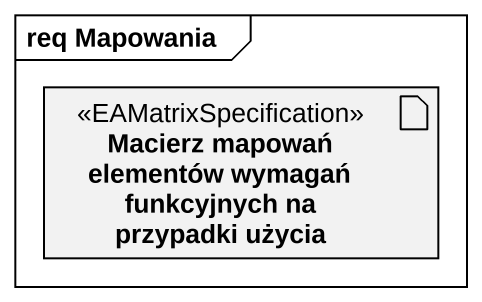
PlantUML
@startuml
mainframe req Mapowania
artifact "Macierz mapowań elementów wymagań funkcyjnych na przypadki użycia" as Macierz_mapowań_elementów <<EAMatrixSpecification>>
@enduml
